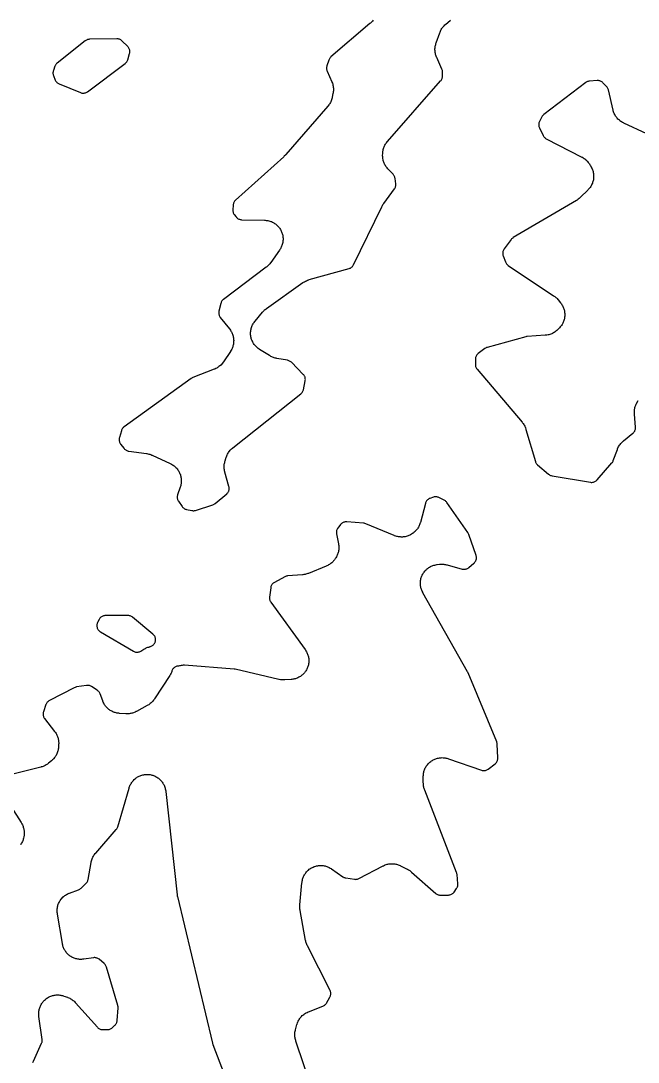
# Model space of a CAD drawing. Header units: millimetres. Extents: x 0 to 194, y 0 to 300.
# Drawn here: x 139.19 to 165.11, y 79.72 to 123.43 of the extents above; entities that cross this region are included whole.
import ezdxf

# ---------------------------------------------------------------- set-up
doc = ezdxf.new("R2010")
doc.units = ezdxf.units.MM
doc.layers.add('CUT', color=7, linetype='CONTINUOUS')

msp = doc.modelspace()

# ---------------------------------------------------------------- linework, layer by layer
at = {"layer": 'CUT'}
for points in [[(153.9803, 123.4544), (153.9531, 123.4198), (153.9314, 123.3949), (153.9009, 123.3631), (153.8689, 123.3328), (153.8525, 123.3181), (152.2152, 121.916), (152.1922, 121.894), (152.1716, 121.8698), (152.1537, 121.8435), (152.1387, 121.8154), (152.1267, 121.7859), (152.0431, 121.5434), (152.0353, 121.5167), (152.0299, 121.4894), (152.0271, 121.4618), (152.0269, 121.4339), (152.0293, 121.4062), (152.0342, 121.3789), (152.0417, 121.3521), (152.0516, 121.3261), (152.2471, 120.8761), (152.2558, 120.8546), (152.272, 120.8112), (152.286, 120.7671), (152.2948, 120.7335), (152.3042, 120.6881), (152.3094, 120.6538), (152.3141, 120.6077), (152.3158, 120.573), (152.3157, 120.5267), (152.3139, 120.4921), (152.309, 120.446), (152.3018, 120.4002), (152.2975, 120.3774), (152.2646, 120.2216), (152.2594, 120.1995), (152.2477, 120.1556), (152.2339, 120.1123), (152.2219, 120.0804), (152.2038, 120.0388), (152.1887, 120.0083), (152.1664, 119.9687), (152.1483, 119.9399), (152.1222, 119.9027), (152.0942, 119.8669), (152.0798, 119.8493), (150.3193, 117.8154), (150.3003, 117.7948), (150.2512, 117.7447), (150.2309, 117.7253), (148.2055, 115.9036), (148.185, 115.8832), (148.1665, 115.861), (148.1502, 115.8371), (148.1364, 115.8118), (148.125, 115.7852), (148.1162, 115.7577), (148.1101, 115.7295), (148.1068, 115.7008), (148.0933, 115.501), (148.0928, 115.4699), (148.0955, 115.4389), (148.1014, 115.4084), (148.1105, 115.3786), (148.1226, 115.35), (148.1375, 115.3227), (148.1553, 115.2972), (148.2291, 115.2017), (148.2484, 115.1792), (148.2697, 115.1587), (148.293, 115.1404), (148.318, 115.1245), (148.3444, 115.1111), (148.372, 115.1004), (148.4006, 115.0925), (148.4297, 115.0875), (148.4593, 115.0853), (149.4235, 115.0622), (149.4456, 115.0611), (149.4896, 115.0579), (149.5334, 115.0525), (149.566, 115.0469), (149.6091, 115.0372), (149.641, 115.0284), (149.6829, 115.0146), (149.7138, 115.0027), (149.7542, 114.9849), (149.7837, 114.97), (149.8222, 114.9483), (149.8501, 114.9306), (149.8862, 114.9052), (149.9123, 114.8848), (149.9458, 114.856), (149.9698, 114.8332), (150.0002, 114.8012), (150.0218, 114.7762), (150.049, 114.7414), (150.0681, 114.7144), (150.0917, 114.6771), (150.108, 114.6483), (150.1279, 114.6089), (150.1413, 114.5786), (150.1573, 114.5375), (150.1676, 114.5061), (150.1794, 114.4635), (150.1867, 114.4312), (150.1943, 114.3877), (150.1983, 114.3549), (150.2016, 114.3109), (150.2024, 114.2778), (150.2014, 114.2336), (150.199, 114.2007), (150.1936, 114.1568), (150.1879, 114.1242), (150.1783, 114.0811), (150.1695, 114.0493), (150.1556, 114.0073), (150.1437, 113.9765), (150.1259, 113.9361), (150.111, 113.9065), (150.0892, 113.8681), (150.0656, 113.8308), (150.0534, 113.8124), (149.6841, 113.2877), (149.6702, 113.2689), (149.6413, 113.2322), (149.6106, 113.1969), (149.5863, 113.1718), (149.552, 113.1399), (149.5162, 113.1099), (149.4979, 113.0953), (147.701, 111.7414), (147.6783, 111.7225), (147.6575, 111.7014), (147.639, 111.6783), (147.6227, 111.6535), (147.6091, 111.6273), (147.598, 111.5998), (147.5897, 111.5714), (147.5112, 111.2417), (147.5057, 111.2121), (147.5031, 111.182), (147.5037, 111.1519), (147.5072, 111.1219), (147.5137, 111.0925), (147.5232, 111.0639), (147.5355, 111.0363), (147.5505, 111.0102), (147.568, 110.9857), (147.9529, 110.5007), (147.966, 110.4833), (147.9915, 110.4478), (148.0152, 110.4111), (148.0316, 110.3828), (148.0516, 110.3441), (148.0652, 110.3143), (148.0814, 110.2738), (148.092, 110.2428), (148.1042, 110.2009), (148.1117, 110.1691), (148.1198, 110.1262), (148.1243, 110.0938), (148.1281, 110.0503), (148.1294, 110.0176), (148.129, 109.9739), (148.1272, 109.9413), (148.1226, 109.8979), (148.1175, 109.8656), (148.1087, 109.8228), (148.1006, 109.7911), (148.0877, 109.7494), (148.0765, 109.7187), (148.0596, 109.6784), (148.0456, 109.6489), (148.0249, 109.6104), (148.0023, 109.5731), (147.9906, 109.5546), (147.6962, 109.1161), (147.6831, 109.0976), (147.656, 109.0613), (147.627, 109.0263), (147.6041, 109.0013), (147.5717, 108.9695), (147.5464, 108.9469), (147.511, 108.9184), (147.4835, 108.8985), (147.4454, 108.8738), (147.416, 108.8567), (147.3757, 108.836), (147.3344, 108.8173), (147.3135, 108.8085), (146.4166, 108.456), (146.3938, 108.4459), (146.3719, 108.434), (146.351, 108.4203), (143.5275, 106.387), (143.5052, 106.3693), (143.4848, 106.3496), (143.4663, 106.3281), (143.4499, 106.3049), (143.4358, 106.2803), (143.424, 106.2545), (143.4148, 106.2276), (143.3304, 105.9387), (143.3237, 105.9108), (143.3197, 105.8825), (143.3184, 105.8538), (143.3198, 105.8252), (143.324, 105.7969), (143.3308, 105.7691), (143.3403, 105.7421), (143.3523, 105.716), (143.3667, 105.6913), (143.3835, 105.668), (143.5339, 105.4786), (143.5528, 105.4569), (143.5738, 105.4372), (143.5965, 105.4195), (143.6208, 105.4042), (143.6465, 105.3912), (143.6733, 105.3807), (143.701, 105.3729), (143.7293, 105.3677), (144.4631, 105.2701), (144.4854, 105.2666), (144.5296, 105.2584), (144.5734, 105.2481), (144.6058, 105.2387), (144.6483, 105.224), (144.69, 105.2072), (144.7107, 105.1983), (145.4651, 104.85), (145.4849, 104.8403), (145.524, 104.8199), (145.562, 104.7976), (145.5896, 104.7795), (145.6252, 104.7536), (145.651, 104.7329), (145.6839, 104.7037), (145.7075, 104.6806), (145.7374, 104.6482), (145.7586, 104.6229), (145.7852, 104.5878), (145.8038, 104.5605), (145.8269, 104.523), (145.8427, 104.494), (145.862, 104.4544), (145.875, 104.424), (145.8903, 104.3827), (145.9002, 104.3512), (145.9114, 104.3086), (145.9182, 104.2763), (145.9251, 104.2328), (145.9287, 104.2), (145.9314, 104.156), (145.9318, 104.123), (145.9301, 104.079), (145.9273, 104.0461), (145.9213, 104.0024), (145.9153, 103.97), (145.9051, 103.9271), (145.8928, 103.8848), (145.8862, 103.8638), (145.7731, 103.5352), (145.7652, 103.5082), (145.7599, 103.4805), (145.7572, 103.4525), (145.7571, 103.4243), (145.7597, 103.3962), (145.7649, 103.3685), (145.7727, 103.3415), (145.7829, 103.3152), (145.7956, 103.2901), (145.8106, 103.2662), (145.9643, 103.0454), (145.9815, 103.0231), (146.0006, 103.0026), (146.0216, 102.9838), (146.0443, 102.9672), (146.0684, 102.9527), (146.0937, 102.9406), (146.1201, 102.9308), (146.1473, 102.9236), (146.3667, 102.8763), (146.3974, 102.8713), (146.4284, 102.8695), (146.4594, 102.871), (146.4902, 102.8756), (146.5202, 102.8834), (147.2502, 103.1137), (147.278, 103.124), (147.3047, 103.137), (147.33, 103.1526), (147.3536, 103.1706), (147.8381, 103.5801), (147.8592, 103.5996), (147.8782, 103.6211), (147.8951, 103.6443), (147.9098, 103.669), (147.922, 103.695), (147.9316, 103.7221), (147.9386, 103.7499), (147.9429, 103.7783), (147.9445, 103.807), (147.9434, 103.8357), (147.9394, 103.8642), (147.9328, 103.8921), (147.7627, 104.4837), (147.7572, 104.5049), (147.7471, 104.5476), (147.7392, 104.5908), (147.7348, 104.6233), (147.7311, 104.6671), (147.7299, 104.6999), (147.7304, 104.7438), (147.7325, 104.7766), (147.7373, 104.8202), (147.7425, 104.8526), (147.7515, 104.8956), (147.7627, 104.938), (147.7688, 104.9591), (147.8163, 105.11), (147.8236, 105.1311), (147.8391, 105.173), (147.8567, 105.214), (147.8714, 105.2441), (147.8929, 105.2832), (147.9105, 105.3117), (147.9358, 105.3484), (147.9562, 105.375), (147.985, 105.4091), (148.0079, 105.4335), (148.04, 105.4646), (148.0735, 105.494), (148.0907, 105.5083), (150.9474, 107.7699), (150.9699, 107.7896), (150.9903, 107.8114), (151.0084, 107.8351), (151.0241, 107.8606), (151.0372, 107.8875), (151.0475, 107.9155), (151.055, 107.9444), (151.133, 108.3222), (151.1375, 108.3514), (151.1392, 108.3808), (151.1379, 108.4103), (151.1338, 108.4395), (151.1268, 108.4681), (151.117, 108.496), (151.1046, 108.5227), (151.0896, 108.5481), (151.0721, 108.5719), (151.0525, 108.5938), (150.5535, 109.0983), (150.5309, 109.1189), (150.5064, 109.1371), (150.48, 109.1527), (150.4523, 109.1656), (150.4233, 109.1756), (150.3935, 109.1825), (149.9348, 109.2653), (149.9139, 109.2696), (149.8724, 109.2792), (149.8314, 109.2907), (149.8011, 109.3007), (149.7613, 109.3161), (149.7321, 109.3289), (149.694, 109.348), (149.6568, 109.3688), (149.6385, 109.3796), (149.2185, 109.6415), (149.1996, 109.6539), (149.1625, 109.6797), (149.1268, 109.7073), (149.1011, 109.7293), (149.0683, 109.7603), (149.045, 109.7848), (149.0155, 109.819), (148.9947, 109.8457), (148.9688, 109.8826), (148.9508, 109.9113), (148.9287, 109.9506), (148.9136, 109.9809), (148.8956, 110.0223), (148.8837, 110.054), (148.8699, 110.0969), (148.8612, 110.1296), (148.8517, 110.1738), (148.8464, 110.2072), (148.8414, 110.252), (148.8394, 110.2858), (148.839, 110.331), (148.8404, 110.3647), (148.8445, 110.4097), (148.8492, 110.4432), (148.8578, 110.4875), (148.8659, 110.5204), (148.8789, 110.5636), (148.8902, 110.5955), (148.9075, 110.6372), (148.922, 110.6677), (148.9433, 110.7075), (148.9608, 110.7365), (148.986, 110.7739), (149.0131, 110.81), (149.0271, 110.8278), (149.3405, 111.2048), (149.3533, 111.2196), (149.3796, 111.2486), (149.4072, 111.2764), (149.4288, 111.2964), (149.4587, 111.3217), (149.4896, 111.3457), (149.5054, 111.3574), (151.0372, 112.4418), (151.0587, 112.456), (151.1023, 112.4833), (151.1474, 112.5081), (151.1822, 112.5246), (151.2299, 112.5441), (151.2786, 112.5607), (151.3032, 112.5684), (152.9771, 113.0362), (153.0039, 113.0451), (153.0297, 113.0564), (153.0543, 113.0701), (153.0776, 113.0861), (153.0992, 113.1042), (153.1191, 113.1242), (153.1369, 113.146), (153.1527, 113.1694), (153.1662, 113.1942), (154.349, 115.6307), (154.3583, 115.6488), (154.3777, 115.6844), (154.3986, 115.7192), (154.4211, 115.753), (154.4328, 115.7696), (154.8779, 116.377), (154.8937, 116.4008), (154.9071, 116.4259), (154.918, 116.4523), (154.9265, 116.4795), (154.9323, 116.5074), (154.9354, 116.5358), (154.9358, 116.5643), (154.9335, 116.5928), (154.9042, 116.819), (154.8995, 116.8461), (154.8923, 116.8725), (154.8827, 116.8982), (154.8708, 116.923), (154.8567, 116.9465), (154.8404, 116.9687), (154.8223, 116.9892), (154.6133, 117.2052), (154.5981, 117.2216), (154.5687, 117.2553), (154.5409, 117.2903), (154.5215, 117.3176), (154.4973, 117.3552), (154.4807, 117.3843), (154.4604, 117.4242), (154.4467, 117.4547), (154.4305, 117.4964), (154.4199, 117.5282), (154.4079, 117.5713), (154.4005, 117.6039), (154.3928, 117.648), (154.3887, 117.6812), (154.3855, 117.7258), (154.3844, 117.7705), (154.3845, 117.7929), (154.386, 117.8504), (154.3871, 117.8727), (154.3905, 117.9171), (154.3961, 117.9613), (154.4019, 117.9942), (154.4118, 118.0376), (154.4209, 118.0698), (154.435, 118.112), (154.4472, 118.1431), (154.4655, 118.1838), (154.4807, 118.2135), (154.5029, 118.2521), (154.521, 118.2802), (154.5469, 118.3164), (154.5746, 118.3513), (154.5889, 118.3685), (156.8192, 120.9109), (156.8374, 120.9337), (156.8532, 120.9582), (156.8666, 120.9842), (156.8774, 121.0113), (156.8856, 121.0393), (156.8909, 121.068), (156.8935, 121.0971), (156.9002, 121.2704), (156.9, 121.2982), (156.8972, 121.3258), (156.8919, 121.3531), (156.8841, 121.3797), (156.8739, 121.4055), (156.6536, 121.8933), (156.6451, 121.9132), (156.6293, 121.9534), (156.6153, 121.9944), (156.6064, 122.0256), (156.5964, 122.0677), (156.5905, 122.0996), (156.5847, 122.1425), (156.5818, 122.1748), (156.5801, 122.218), (156.5804, 122.2504), (156.5829, 122.2936), (156.5863, 122.3259), (156.5929, 122.3687), (156.5994, 122.4004), (156.61, 122.4424), (156.6227, 122.4837), (156.6296, 122.5043), (156.7841, 122.9335), (156.7923, 122.9545), (156.8097, 122.9961), (156.8291, 123.0368), (156.8452, 123.0665), (156.8686, 123.105), (156.8876, 123.1329), (156.9147, 123.1689), (156.9364, 123.1948), (156.967, 123.2279), (156.9992, 123.2594), (157.0158, 123.2748), (157.2296, 123.4638)], [(165.4744, 118.6893), (164.5107, 119.1353), (164.4905, 119.1453), (164.4506, 119.1663), (164.4117, 119.1892), (164.3835, 119.2079), (164.3472, 119.2346), (164.321, 119.256), (164.2875, 119.2862), (164.2636, 119.3101), (164.2333, 119.3435), (164.2119, 119.3696), (164.1851, 119.4059), (164.1664, 119.4341), (164.1434, 119.4729), (164.1277, 119.5028), (164.1086, 119.5437), (164.0959, 119.575), (164.0811, 119.6176), (164.0685, 119.6609), (164.0627, 119.6827), (163.859, 120.5353), (163.8501, 120.5656), (163.838, 120.5947), (163.823, 120.6224), (163.8051, 120.6484), (163.7846, 120.6724), (163.631, 120.8339), (163.6095, 120.8543), (163.5862, 120.8725), (163.5611, 120.8883), (163.5346, 120.9016), (163.507, 120.9122), (163.4784, 120.92), (163.4492, 120.925), (163.4196, 120.927), (163.39, 120.9262), (163.0668, 120.9007), (163.0384, 120.897), (163.0105, 120.8907), (162.9833, 120.8818), (162.9571, 120.8703), (162.9321, 120.8564), (162.9085, 120.8401), (161.1573, 119.5048), (161.137, 119.4878), (161.1182, 119.469), (161.1011, 119.4487), (161.0859, 119.427), (161.0727, 119.404), (160.9696, 119.2044), (160.9568, 119.1763), (160.947, 119.147), (160.9403, 119.1168), (160.9367, 119.0861), (160.9363, 119.0552), (160.9391, 119.0244), (160.945, 118.9941), (160.954, 118.9645), (160.966, 118.936), (161.1181, 118.6217), (161.1312, 118.5975), (161.1466, 118.5745), (161.1639, 118.553), (161.1832, 118.5333), (161.2042, 118.5154), (161.2268, 118.4995), (161.2508, 118.4857), (162.7475, 117.7149), (162.7675, 117.7039), (162.807, 117.681), (162.8453, 117.6561), (162.873, 117.636), (162.9085, 117.6073), (162.934, 117.5845), (162.9665, 117.5523), (162.9896, 117.527), (163.0186, 117.4918), (163.039, 117.4643), (163.0643, 117.4262), (163.0877, 117.387), (163.0988, 117.3671), (163.1464, 117.2769), (163.1563, 117.2571), (163.175, 117.217), (163.1917, 117.176), (163.2027, 117.1447), (163.2153, 117.1023), (163.2232, 117.0701), (163.2316, 117.0266), (163.2362, 116.9938), (163.2403, 116.9497), (163.2417, 116.9166), (163.2414, 116.8723), (163.2396, 116.8392), (163.2349, 116.7952), (163.2299, 116.7624), (163.2209, 116.7191), (163.2126, 116.6869), (163.1995, 116.6447), (163.1881, 116.6135), (163.1708, 116.5728), (163.1564, 116.5429), (163.1353, 116.504), (163.118, 116.4757), (163.0931, 116.4391), (163.0732, 116.4127), (163.0448, 116.3787), (163.0148, 116.3461), (162.9994, 116.3302), (162.6943, 116.0302), (162.6741, 116.0115), (162.6328, 115.9755), (162.5893, 115.9421), (162.5439, 115.9115), (162.5207, 115.8968), (159.8691, 114.3324), (159.8444, 114.3161), (159.8214, 114.2975), (159.8003, 114.2767), (159.7814, 114.2539), (159.4839, 113.8567), (159.467, 113.8317), (159.4528, 113.8051), (159.4413, 113.7772), (159.4326, 113.7483), (159.4269, 113.7186), (159.4242, 113.6886), (159.4246, 113.6584), (159.4279, 113.6284), (159.4343, 113.5989), (159.4436, 113.5702), (159.5419, 113.3117), (159.5543, 113.2834), (159.5696, 113.2566), (159.5876, 113.2315), (159.608, 113.2083), (159.6308, 113.1874), (159.6555, 113.1689), (161.5611, 111.8947), (161.5795, 111.8817), (161.6158, 111.8547), (161.6507, 111.8259), (161.6757, 111.8031), (161.7075, 111.771), (161.7376, 111.7373), (161.7523, 111.7201), (161.8503, 111.5988), (161.8636, 111.5815), (161.8894, 111.5463), (161.9134, 111.5098), (161.9301, 111.4816), (161.9504, 111.443), (161.9643, 111.4134), (161.9808, 111.373), (161.9917, 111.3422), (162.0043, 111.3003), (162.0122, 111.2686), (162.0206, 111.2257), (162.0253, 111.1934), (162.0296, 111.1499), (162.0312, 111.1173), (162.0312, 111.0736), (162.0296, 111.0409), (162.0254, 110.9975), (162.0207, 110.9651), (162.0122, 110.9223), (162.0044, 110.8905), (161.9919, 110.8487), (161.981, 110.8178), (161.9644, 110.7774), (161.9506, 110.7478), (161.9303, 110.7092), (161.9136, 110.681), (161.8896, 110.6445), (161.8703, 110.6181), (161.8429, 110.5841), (161.8139, 110.5516), (161.7989, 110.5356), (161.7418, 110.4775), (161.725, 110.4612), (161.6906, 110.4296), (161.6545, 110.3999), (161.6264, 110.379), (161.5875, 110.3531), (161.5573, 110.3353), (161.5159, 110.3136), (161.4841, 110.299), (161.4406, 110.2817), (161.4075, 110.2704), (161.3625, 110.2578), (161.3283, 110.25), (161.2822, 110.2421), (161.2358, 110.2366), (161.2126, 110.2344), (160.4514, 110.1836), (160.4211, 110.1801), (160.3914, 110.1734), (158.7762, 109.7266), (158.7501, 109.7181), (158.7249, 109.7072), (158.7008, 109.6941), (158.678, 109.6789), (158.4009, 109.4743), (158.3772, 109.4549), (158.3556, 109.4331), (158.3363, 109.4092), (158.3196, 109.3835), (158.3056, 109.3562), (158.2944, 109.3277), (158.2863, 109.2981), (158.2811, 109.2678), (158.2791, 109.2372), (158.2759, 109.0105), (158.2771, 108.9798), (158.2813, 108.9493), (158.2887, 108.9195), (158.2991, 108.8906), (158.3124, 108.8629), (158.3284, 108.8367), (158.347, 108.8122), (160.2362, 106.583), (160.2509, 106.5648), (160.2793, 106.5275), (160.3058, 106.4887), (160.324, 106.4587), (160.3463, 106.4175), (160.3613, 106.3857), (160.3791, 106.3424), (160.3947, 106.2982), (160.4019, 106.2758), (160.7952, 104.938), (160.8048, 104.9104), (160.817, 104.8839), (160.8318, 104.8587), (160.8489, 104.8351), (160.8682, 104.8133), (160.8895, 104.7934), (161.3517, 104.4032), (161.3772, 104.3839), (161.4047, 104.3674), (161.4337, 104.3539), (161.464, 104.3436), (161.4953, 104.3366), (163.1098, 104.0639), (163.1402, 104.0603), (163.1707, 104.0599), (163.2012, 104.0626), (163.2312, 104.0683), (163.2605, 104.0771), (163.2887, 104.0888), (163.3156, 104.1033), (163.3409, 104.1205), (163.3643, 104.1402), (163.3855, 104.1621), (164.0115, 104.8773), (164.0288, 104.899), (164.0441, 104.9223), (164.0571, 104.9469), (164.0678, 104.9725), (164.2365, 105.4377), (164.2454, 105.4603), (164.2644, 105.5049), (164.2858, 105.5485), (164.3035, 105.5802), (164.3295, 105.6213), (164.3505, 105.6509), (164.3808, 105.6889), (164.4049, 105.7161), (164.439, 105.7506), (164.475, 105.7832), (164.4934, 105.7991), (164.8904, 106.1221), (164.9122, 106.1416), (164.9319, 106.1631), (164.9494, 106.1864), (164.9646, 106.2114), (164.9773, 106.2377), (164.9874, 106.2651), (164.9948, 106.2934), (164.9993, 106.3222), (165.0011, 106.3514), (165, 106.3805), (164.9539, 106.9155), (164.9525, 106.9365), (164.9509, 106.9785), (164.9512, 107.0205), (164.9529, 107.052), (164.9572, 107.0938), (164.9618, 107.125), (164.9699, 107.1663), (164.9774, 107.1969), (164.9894, 107.2372), (164.9997, 107.2669), (165.0154, 107.306), (165.0329, 107.3442), (165.042, 107.3631), (165.1129, 107.5009)], [(151.4185, 78.5694), (150.7391, 80.6048), (150.7326, 80.6259), (150.7207, 80.6686), (150.7108, 80.7118), (150.7051, 80.7444), (150.6996, 80.7884), (150.697, 80.8215), (150.6959, 80.8657), (150.6966, 80.8989), (150.6998, 80.9431), (150.7038, 80.976), (150.7113, 81.0197), (150.7209, 81.0629), (150.7263, 81.0844), (150.7856, 81.2999), (150.7924, 81.3222), (150.8071, 81.3664), (150.824, 81.4097), (150.8384, 81.4415), (150.8597, 81.4829), (150.8773, 81.5131), (150.9027, 81.552), (150.9233, 81.5802), (150.9527, 81.6163), (150.9761, 81.6422), (151.0091, 81.6751), (151.035, 81.6984), (151.0712, 81.7277), (151.0994, 81.7482), (151.1384, 81.7736), (151.1686, 81.7911), (151.21, 81.8124), (151.2525, 81.8314), (151.274, 81.8404), (151.8751, 82.0737), (151.9016, 82.0854), (151.9268, 82.0997), (151.9505, 82.1164), (151.9725, 82.1352), (151.9926, 82.1561), (152.0106, 82.1789), (152.0263, 82.2033), (152.1684, 82.4491), (152.182, 82.4756), (152.1929, 82.5034), (152.201, 82.5321), (152.2062, 82.5614), (152.2085, 82.5911), (152.2078, 82.6209), (152.2042, 82.6505), (152.1977, 82.6796), (152.1883, 82.7079), (152.1761, 82.7351), (151.2286, 84.6004), (151.2193, 84.6199), (151.2016, 84.6593), (151.1858, 84.6995), (151.1754, 84.7302), (151.1636, 84.7717), (151.1537, 84.8138), (151.1493, 84.8349), (150.9196, 86.0846), (150.9164, 86.1048), (150.9108, 86.1455), (150.9071, 86.1865), (150.9057, 86.2172), (150.9058, 86.2583), (150.9077, 86.2993), (150.9091, 86.3199), (150.9956, 87.2536), (150.9982, 87.2758), (151.0045, 87.32), (151.013, 87.3639), (151.021, 87.3963), (151.0338, 87.4391), (151.045, 87.4706), (151.0619, 87.5119), (151.0762, 87.5422), (151.0972, 87.5816), (151.1144, 87.6103), (151.1392, 87.6475), (151.1591, 87.6743), (151.1874, 87.7088), (151.2099, 87.7336), (151.2416, 87.7651), (151.2664, 87.7875), (151.301, 87.8157), (151.328, 87.8355), (151.3652, 87.8602), (151.394, 87.8773), (151.4335, 87.8981), (151.4638, 87.9122), (151.5052, 87.929), (151.5367, 87.9401), (151.5796, 87.9527), (151.6121, 87.9606), (151.656, 87.9689), (151.6891, 87.9735), (151.7336, 87.9775), (151.767, 87.9788), (151.8117, 87.9783), (151.8451, 87.9762), (151.8894, 87.9713), (151.9225, 87.966), (151.9661, 87.9567), (151.9985, 87.9481), (152.041, 87.9346), (152.0723, 87.9228), (152.1133, 87.9051), (152.1433, 87.8903), (152.1824, 87.8686), (152.2203, 87.845), (152.2389, 87.8328), (152.7108, 87.5053), (152.7337, 87.4908), (152.7579, 87.4785), (152.783, 87.4685), (152.809, 87.4607), (152.8356, 87.4553), (153.1966, 87.399), (153.2282, 87.3958), (153.2599, 87.3959), (153.2914, 87.3994), (153.3224, 87.4062), (153.3526, 87.4162), (153.3814, 87.4294), (154.399, 87.9596), (154.4181, 87.9689), (154.4566, 87.9868), (154.496, 88.0027), (154.526, 88.0133), (154.5666, 88.0255), (154.5975, 88.0332), (154.6392, 88.0415), (154.6706, 88.0463), (154.7128, 88.0506), (154.7446, 88.0524), (154.7871, 88.0527), (154.8189, 88.0515), (154.8612, 88.0479), (154.8927, 88.0436), (154.9345, 88.036), (154.9655, 88.0288), (155.0063, 88.0173), (155.0365, 88.0072), (155.0761, 87.9919), (155.1149, 87.9747), (155.1341, 87.9656), (155.4149, 87.8252), (155.4321, 87.8161), (155.4661, 87.7972), (155.4993, 87.7769), (155.5235, 87.7606), (155.5547, 87.7374), (155.585, 87.713), (155.5998, 87.7004), (156.6152, 86.8038), (156.6371, 86.7862), (156.6607, 86.7707), (156.6855, 86.7575), (156.7115, 86.7466), (156.7384, 86.7383), (156.766, 86.7325), (156.794, 86.7293), (156.8221, 86.7288), (157.1496, 86.738), (157.1803, 86.7404), (157.2106, 86.746), (157.2402, 86.7546), (157.2687, 86.7663), (157.2959, 86.7808), (157.3215, 86.798), (157.3451, 86.8178), (157.3666, 86.8399), (157.3858, 86.8641), (157.4873, 87.007), (157.5036, 87.0325), (157.5172, 87.0595), (157.528, 87.0878), (157.5359, 87.117), (157.5408, 87.1468), (157.5427, 87.177), (157.5416, 87.2073), (157.5067, 87.6007), (157.5029, 87.6285), (157.4965, 87.6558), (157.4876, 87.6824), (156.1484, 91.1443), (156.1414, 91.1635), (156.1285, 91.2022), (156.1172, 91.2415), (156.1102, 91.2712), (156.1026, 91.3114), (156.0982, 91.3416), (156.0943, 91.3823), (156.0922, 91.4231), (156.0916, 91.4435), (156.0901, 91.7003), (156.0905, 91.7229), (156.0925, 91.7681), (156.0968, 91.8131), (156.1017, 91.8466), (156.1104, 91.891), (156.1187, 91.9238), (156.1318, 91.9671), (156.1433, 91.9989), (156.1608, 92.0406), (156.1754, 92.0712), (156.1969, 92.1109), (156.2145, 92.1399), (156.24, 92.1772), (156.2604, 92.2042), (156.2894, 92.2389), (156.3125, 92.2637), (156.3449, 92.2953), (156.3703, 92.3177), (156.4057, 92.3458), (156.4332, 92.3655), (156.4712, 92.39), (156.5006, 92.4068), (156.5409, 92.4274), (156.5718, 92.4412), (156.6139, 92.4575), (156.6461, 92.4682), (156.6897, 92.4803), (156.7227, 92.4876), (156.7673, 92.4953), (156.8009, 92.4993), (156.846, 92.5024), (156.8799, 92.503), (156.9251, 92.5016), (156.9588, 92.4988), (157.0036, 92.4928), (157.0369, 92.4867), (157.0809, 92.4763), (157.1243, 92.4636), (157.1459, 92.4568), (158.5317, 91.9769), (158.5599, 91.9687), (158.5888, 91.9632), (158.6181, 91.9606), (158.6475, 91.9609), (158.6767, 91.9641), (158.7055, 91.9701), (158.7335, 91.9789), (158.7606, 91.9904), (158.7864, 92.0045), (158.8107, 92.021), (159.1011, 92.2404), (159.1233, 92.259), (159.1437, 92.2797), (159.162, 92.3022), (159.178, 92.3264), (159.1916, 92.352), (159.2027, 92.3788), (159.2112, 92.4066), (159.2169, 92.4351), (159.2198, 92.4639), (159.2199, 92.4929), (159.1948, 93.0666), (159.1925, 93.0927), (159.1879, 93.1185), (159.1812, 93.1438), (159.1722, 93.1685), (157.9732, 96.0578), (157.9658, 96.0743), (157.9549, 96.0966), (157.9465, 96.1126), (156.0745, 99.4274), (156.064, 99.447), (156.0442, 99.4866), (156.0263, 99.5273), (156.0143, 99.5583), (156.0005, 99.6005), (155.9917, 99.6326), (155.9821, 99.6759), (155.9766, 99.7087), (155.9713, 99.7527), (155.969, 99.7859), (155.968, 99.8303), (155.969, 99.8635), (155.9725, 99.9078), (155.9767, 99.9407), (155.9845, 99.9844), (155.9919, 100.0168), (156.004, 100.0596), (156.0146, 100.0911), (156.0308, 100.1324), (156.0445, 100.1627), (156.0647, 100.2022), (156.0813, 100.231), (156.1053, 100.2684), (156.1247, 100.2954), (156.1522, 100.3302), (156.1742, 100.3552), (156.205, 100.3871), (156.2293, 100.4098), (156.2631, 100.4385), (156.2895, 100.4587), (156.3261, 100.484), (156.3543, 100.5015), (156.3931, 100.523), (156.423, 100.5377), (156.4637, 100.5552), (156.4949, 100.5669), (156.5372, 100.5803), (156.5693, 100.5889), (156.6127, 100.5981), (156.6565, 100.6052), (156.6785, 100.6082), (156.7736, 100.6188), (156.7949, 100.6206), (156.8373, 100.6234), (156.8799, 100.6241), (156.9118, 100.6231), (156.9543, 100.6197), (156.9859, 100.6157), (157.0278, 100.6084), (157.0694, 100.5991), (157.0901, 100.5939), (157.724, 100.4201), (157.7524, 100.4137), (157.7812, 100.4102), (157.8103, 100.4095), (157.8393, 100.4115), (157.868, 100.4164), (157.896, 100.4241), (157.9232, 100.4344), (157.9493, 100.4473), (157.974, 100.4626), (157.9971, 100.4803), (158.2154, 100.665), (158.2373, 100.6855), (158.257, 100.708), (158.2743, 100.7323), (158.2892, 100.7583), (158.3014, 100.7856), (158.3108, 100.814), (158.3173, 100.8432), (158.3209, 100.8729), (158.3215, 100.9028), (158.3192, 100.9326), (158.3139, 100.962), (158.3056, 100.9908), (158.0041, 101.876), (157.9937, 101.9023), (157.9809, 101.9275), (157.9658, 101.9513), (157.0801, 103.2158), (157.0616, 103.2396), (157.0408, 103.2614), (157.018, 103.281), (156.9933, 103.2982), (156.967, 103.3128), (156.7451, 103.4222), (156.7179, 103.434), (156.6896, 103.443), (156.6606, 103.4492), (156.6312, 103.4525), (156.6015, 103.4529), (156.572, 103.4504), (156.5428, 103.445), (156.5144, 103.4367), (156.3694, 103.3865), (156.342, 103.3755), (156.3159, 103.3619), (156.2913, 103.3458), (156.2683, 103.3274), (156.2473, 103.3068), (156.2283, 103.2842), (156.2117, 103.2599), (156.1976, 103.234), (156.186, 103.2069), (156.1772, 103.1788), (155.9688, 102.3812), (155.9627, 102.36), (155.9495, 102.318), (155.9342, 102.2767), (155.9213, 102.2464), (155.9021, 102.2068), (155.8863, 102.1778), (155.8633, 102.1403), (155.8448, 102.113), (155.8182, 102.0779), (155.7971, 102.0526), (155.7672, 102.0202), (155.7437, 101.9971), (155.7108, 101.9678), (155.6766, 101.9402), (155.6591, 101.9268), (155.6524, 101.9219), (155.6335, 101.9088), (155.5949, 101.8836), (155.5551, 101.8604), (155.5245, 101.8446), (155.4825, 101.8256), (155.4504, 101.813), (155.4067, 101.7984), (155.3735, 101.7891), (155.3285, 101.7791), (155.2945, 101.7732), (155.2488, 101.7678), (155.2144, 101.7655), (155.1683, 101.7648), (155.1338, 101.766), (155.088, 101.77), (155.0538, 101.7748), (155.0086, 101.7835), (154.975, 101.7917), (154.9309, 101.8049), (154.8876, 101.8204), (154.8661, 101.8287), (153.6729, 102.3249), (153.6429, 102.3356), (153.612, 102.343), (153.5804, 102.3471), (152.8758, 102.4006), (152.8462, 102.4014), (152.8167, 102.3992), (152.7875, 102.3942), (152.759, 102.3863), (152.7313, 102.3756), (152.7049, 102.3623), (152.6799, 102.3464), (152.6566, 102.3282), (152.6352, 102.3077), (152.6159, 102.2852), (152.5034, 102.14), (152.4871, 102.1168), (152.4731, 102.0921), (152.4615, 102.0662), (152.4523, 102.0394), (152.4457, 102.0118), (152.4418, 101.9837), (152.4406, 101.9554), (152.442, 101.927), (152.4461, 101.899), (152.5277, 101.4791), (152.5313, 101.4577), (152.5376, 101.4149), (152.5417, 101.3718), (152.5432, 101.3393), (152.5432, 101.296), (152.5416, 101.2636), (152.5375, 101.2205), (152.5328, 101.1884), (152.5245, 101.1459), (152.5167, 101.1144), (152.5043, 101.0729), (152.4936, 101.0423), (152.4773, 101.0021), (152.4636, 100.9727), (152.4436, 100.9343), (152.4217, 100.897), (152.4103, 100.8786), (152.3955, 100.8559), (152.3826, 100.8371), (152.3558, 100.8003), (152.3271, 100.7649), (152.3043, 100.7394), (152.2723, 100.7071), (152.247, 100.6841), (152.2118, 100.6551), (152.1844, 100.6348), (152.1465, 100.6096), (152.1171, 100.5921), (152.0768, 100.5708), (152.0355, 100.5516), (152.0146, 100.5426), (151.2664, 100.2398), (151.2451, 100.2318), (151.2022, 100.217), (151.1587, 100.2043), (151.1256, 100.1964), (151.0809, 100.1882), (151.036, 100.1822), (151.0134, 100.1798), (150.3909, 100.1288), (150.3601, 100.1247), (150.3298, 100.1174), (150.3005, 100.107), (150.2724, 100.0936), (149.8383, 99.8583), (149.8137, 99.8434), (149.7906, 99.8262), (149.7693, 99.8069), (149.75, 99.7856), (149.7327, 99.7626), (149.7178, 99.7381), (149.7053, 99.7122), (149.6953, 99.6852), (149.6879, 99.6574), (149.6832, 99.6291), (149.638, 99.239), (149.6361, 99.2113), (149.6368, 99.1835), (149.64, 99.1559), (149.6458, 99.1288), (149.654, 99.1022), (149.6647, 99.0766), (149.6777, 99.052), (149.6929, 99.0288), (151.1288, 97.0416), (151.1411, 97.0237), (151.1648, 96.9873), (151.1867, 96.9498), (151.2018, 96.921), (151.22, 96.8816), (151.2322, 96.8515), (151.2465, 96.8105), (151.2557, 96.7793), (151.266, 96.7371), (151.2722, 96.7052), (151.2784, 96.6622), (151.2815, 96.6298), (151.2835, 96.5865), (151.2835, 96.554), (151.2813, 96.5106), (151.2781, 96.4782), (151.2718, 96.4353), (151.2655, 96.4034), (151.255, 96.3612), (151.2457, 96.3301), (151.2312, 96.2892), (151.2189, 96.2591), (151.2006, 96.2197), (151.1855, 96.1909), (151.1634, 96.1535), (151.1456, 96.1263), (151.12, 96.0912), (151.0997, 96.0659), (151.0708, 96.0334), (151.0481, 96.0102), (151.0163, 95.9806), (150.9914, 95.9596), (150.9569, 95.9333), (150.9302, 95.9148), (150.8933, 95.8919), (150.8649, 95.8761), (150.8259, 95.8569), (150.7961, 95.8439), (150.7555, 95.8285), (150.7246, 95.8185), (150.6827, 95.807), (150.651, 95.8), (150.6082, 95.7927), (150.5651, 95.7875), (150.5435, 95.7853), (150.2832, 95.7663), (150.2604, 95.7652), (150.2147, 95.7642), (150.1691, 95.7655), (150.135, 95.7682), (150.0898, 95.7741), (150.0449, 95.7823), (150.0225, 95.787), (148.1969, 96.2175), (148.1743, 96.2219), (148.1514, 96.2246), (146.0693, 96.3872), (146.0363, 96.388), (146.0034, 96.3851), (145.9711, 96.3787), (145.9279, 96.3675), (145.8854, 96.3588), (145.853, 96.3538), (145.8095, 96.3493), (145.8058, 96.3491), (145.7764, 96.346), (145.7475, 96.34), (145.7194, 96.3313), (145.6922, 96.3198), (145.6663, 96.3056), (145.6419, 96.2891), (145.6192, 96.2702), (145.5985, 96.2491), (145.58, 96.2261), (145.5638, 96.2015), (145.5502, 96.1753), (145.5391, 96.1479), (145.5303, 96.1225), (145.5141, 96.0822), (145.5005, 96.0526), (145.4804, 96.014), (145.4585, 95.9765), (145.4471, 95.9579), (144.8056, 94.97), (144.7929, 94.9514), (144.7666, 94.915), (144.7385, 94.88), (144.7161, 94.8548), (144.6846, 94.8227), (144.6599, 94.7998), (144.6254, 94.7711), (144.5984, 94.7508), (144.5612, 94.7256), (144.5228, 94.7023), (144.5033, 94.6911), (144.0444, 94.4434), (144.0258, 94.4339), (143.9883, 94.4158), (143.9499, 94.3995), (143.9206, 94.3886), (143.8809, 94.3759), (143.8507, 94.3678), (143.81, 94.3588), (143.7792, 94.3535), (143.7379, 94.3483), (143.7067, 94.3459), (143.665, 94.3446), (143.6234, 94.3452), (143.6025, 94.346), (143.3355, 94.3623), (143.3138, 94.3642), (143.2707, 94.3689), (143.2279, 94.3757), (143.196, 94.3824), (143.154, 94.3933), (143.123, 94.403), (143.0823, 94.4179), (143.0523, 94.4305), (143.0132, 94.4493), (142.9846, 94.4647), (142.9474, 94.4872), (142.9204, 94.5053), (142.8856, 94.5312), (142.8605, 94.5519), (142.8284, 94.581), (142.8054, 94.604), (142.7762, 94.6361), (142.7555, 94.6612), (142.7296, 94.696), (142.7114, 94.7229), (142.6889, 94.76), (142.6734, 94.7886), (142.6546, 94.8277), (142.6377, 94.8677), (142.6297, 94.8879), (142.5214, 95.1831), (142.5107, 95.2085), (142.4977, 95.2329), (142.4826, 95.2559), (142.4654, 95.2774), (142.4463, 95.2973), (142.4255, 95.3153), (142.4031, 95.3314), (142.1623, 95.4877), (142.1355, 95.5032), (142.1073, 95.5158), (142.078, 95.5255), (142.0478, 95.5321), (142.0171, 95.5355), (141.9862, 95.5358), (141.9554, 95.5329), (141.5339, 95.4711), (141.5013, 95.4645), (141.4695, 95.4542), (141.4391, 95.4405), (140.3951, 94.8979), (140.3704, 94.8835), (140.3471, 94.8669), (140.3256, 94.8481), (140.3059, 94.8273), (140.2883, 94.8047), (140.273, 94.7806), (140.26, 94.7551), (140.2495, 94.7285), (140.1455, 94.4236), (140.1373, 94.3951), (140.132, 94.3659), (140.1296, 94.3363), (140.1301, 94.3066), (140.1336, 94.2772), (140.1399, 94.2482), (140.1491, 94.22), (140.161, 94.1928), (140.1756, 94.1669), (140.1926, 94.1426), (140.612, 93.6033), (140.6244, 93.5865), (140.6485, 93.5525), (140.6709, 93.5173), (140.6865, 93.4902), (140.7056, 93.4531), (140.7186, 93.4247), (140.7342, 93.3859), (140.7445, 93.3564), (140.7565, 93.3164), (140.764, 93.2861), (140.7722, 93.2452), (140.7769, 93.2143), (140.7812, 93.1728), (140.783, 93.1415), (140.7835, 93.0998), (140.782, 93.0581), (140.7808, 93.0373), (140.7721, 92.9304), (140.7697, 92.9079), (140.7638, 92.8633), (140.7557, 92.8189), (140.7479, 92.786), (140.7354, 92.7427), (140.7244, 92.7108), (140.7076, 92.669), (140.6934, 92.6383), (140.6725, 92.5984), (140.6554, 92.5693), (140.6305, 92.5316), (140.6106, 92.5044), (140.5821, 92.4694), (140.5595, 92.4443), (140.5277, 92.4123), (140.4944, 92.382), (140.4773, 92.3673), (140.3618, 92.2725), (140.346, 92.2601), (140.3139, 92.236), (140.2808, 92.2134), (140.2552, 92.1976), (140.2201, 92.178), (140.1932, 92.1646), (140.1566, 92.1482), (140.1286, 92.1372), (140.0906, 92.1242), (140.0521, 92.1129), (140.0327, 92.1076), (138.796, 91.8033)], [(139.7009, 79.7021), (139.7179, 79.7454), (139.727, 79.7669), (140.0658, 80.5139), (140.0762, 80.5401), (140.0841, 80.5672), (140.0895, 80.5949), (140.0922, 80.6229), (140.0923, 80.6511), (140.0897, 80.6792), (139.9562, 81.638), (139.9537, 81.6598), (139.9498, 81.7035), (139.948, 81.7473), (139.9482, 81.7801), (139.9507, 81.8239), (139.9542, 81.8565), (139.9609, 81.8998), (139.9675, 81.932), (139.9784, 81.9745), (139.9881, 82.0058), (140.0031, 82.047), (140.0159, 82.0773), (140.0348, 82.1168), (140.0504, 82.1457), (140.0731, 82.1833), (140.0914, 82.2105), (140.1177, 82.2456), (140.1386, 82.2709), (140.1681, 82.3034), (140.1914, 82.3265), (140.2239, 82.3559), (140.2493, 82.3767), (140.2846, 82.4028), (140.3119, 82.421), (140.3495, 82.4435), (140.3785, 82.459), (140.4181, 82.4777), (140.4484, 82.4903), (140.4897, 82.5051), (140.5211, 82.5147), (140.5636, 82.5254), (140.5958, 82.5319), (140.6392, 82.5384), (140.6718, 82.5417), (140.7156, 82.544), (140.7484, 82.5441), (140.7922, 82.5421), (140.8249, 82.539), (140.8683, 82.5328), (140.9006, 82.5265), (140.9431, 82.5161), (140.9851, 82.5036), (141.006, 82.4969), (141.1478, 82.447), (141.1691, 82.4389), (141.2112, 82.4217), (141.2525, 82.4023), (141.2826, 82.3863), (141.3216, 82.3629), (141.35, 82.3438), (141.3865, 82.3166), (141.4127, 82.2948), (141.4463, 82.264), (141.4782, 82.2315), (141.4937, 82.2149), (142.4064, 81.1881), (142.426, 81.168), (142.4475, 81.1498), (142.4705, 81.1336), (142.495, 81.1198), (142.5207, 81.1082), (142.5473, 81.0992), (142.5747, 81.0926), (142.6025, 81.0887), (142.6306, 81.0874), (142.8258, 81.0874), (142.8538, 81.0887), (142.8816, 81.0926), (142.9089, 81.0991), (142.9355, 81.1082), (142.9611, 81.1196), (142.9856, 81.1335), (143.0086, 81.1495), (143.03, 81.1677), (143.1441, 81.2737), (143.1639, 81.2939), (143.1817, 81.3159), (143.1973, 81.3395), (143.2107, 81.3644), (143.2216, 81.3904), (143.2301, 81.4174), (143.2359, 81.4451), (143.2392, 81.4732), (143.2748, 81.999), (143.2755, 82.0254), (143.2738, 82.0518), (143.2697, 82.0779), (143.2634, 82.1036), (142.7917, 83.7131), (142.7818, 83.7413), (142.7693, 83.7684), (142.7541, 83.7941), (142.7364, 83.8181), (142.7164, 83.8403), (142.6943, 83.8604), (142.4758, 84.0401), (142.4534, 84.0568), (142.4296, 84.0714), (142.4045, 84.0837), (142.3784, 84.0936), (142.3514, 84.101), (142.3239, 84.1059), (142.2961, 84.1082), (142.2681, 84.1079), (142.2404, 84.105), (141.8441, 84.045), (141.8224, 84.0423), (141.7789, 84.0378), (141.7353, 84.0355), (141.7026, 84.0354), (141.6589, 84.0373), (141.6263, 84.0403), (141.583, 84.0465), (141.5509, 84.0527), (141.5084, 84.063), (141.477, 84.0723), (141.4357, 84.0867), (141.4054, 84.0989), (141.3657, 84.1173), (141.3367, 84.1324), (141.299, 84.1545), (141.2716, 84.1724), (141.2362, 84.1981), (141.2106, 84.2185), (141.1779, 84.2475), (141.1545, 84.2704), (141.1247, 84.3024), (141.1036, 84.3274), (141.0771, 84.3621), (141.0585, 84.3891), (141.0355, 84.4262), (141.0196, 84.4549), (141.0003, 84.4941), (140.9872, 84.5241), (140.9718, 84.565), (140.9618, 84.5961), (140.9504, 84.6383), (140.9411, 84.681), (140.9369, 84.7025), (140.7298, 85.9371), (140.7267, 85.9591), (140.7215, 86.0033), (140.7185, 86.0476), (140.7179, 86.0809), (140.7193, 86.1254), (140.722, 86.1586), (140.7278, 86.2027), (140.7337, 86.2354), (140.7438, 86.2787), (140.753, 86.3108), (140.7673, 86.3529), (140.7796, 86.3838), (140.798, 86.4243), (140.8133, 86.4539), (140.8356, 86.4924), (140.8537, 86.5203), (140.8797, 86.5564), (140.9005, 86.5824), (140.93, 86.6157), (140.9532, 86.6396), (140.9858, 86.6698), (141.0113, 86.6912), (141.0467, 86.7181), (141.0742, 86.7369), (141.1121, 86.7602), (141.1413, 86.7762), (141.1813, 86.7956), (141.2222, 86.813), (141.2429, 86.8212), (141.6186, 86.9596), (141.648, 86.9722), (141.6758, 86.9879), (141.7018, 87.0064), (141.7257, 87.0276), (141.9331, 87.2323), (141.9538, 87.255), (141.972, 87.2796), (141.9877, 87.306), (142.0006, 87.3338), (142.0106, 87.3628), (142.0175, 87.3927), (142.1449, 88.1012), (142.1499, 88.125), (142.161, 88.1722), (142.1747, 88.2188), (142.1869, 88.2531), (142.2055, 88.2979), (142.2212, 88.3307), (142.2446, 88.3732), (142.2638, 88.4041), (142.2916, 88.4439), (142.3215, 88.4821), (142.3369, 88.5009), (143.1988, 89.488), (143.2188, 89.5135), (143.2359, 89.5411), (143.2499, 89.5704), (143.2607, 89.601), (143.7356, 91.2239), (143.7424, 91.245), (143.7568, 91.2866), (143.7733, 91.3276), (143.7871, 91.3576), (143.8076, 91.3967), (143.8243, 91.4253), (143.8484, 91.4622), (143.8678, 91.4889), (143.8955, 91.5233), (143.9174, 91.548), (143.9483, 91.5796), (143.9726, 91.602), (144.0064, 91.6303), (144.0328, 91.6503), (144.0692, 91.6752), (144.0974, 91.6925), (144.1361, 91.7137), (144.1659, 91.7281), (144.2064, 91.7454), (144.2375, 91.7569), (144.2796, 91.7701), (144.3115, 91.7785), (144.3547, 91.7876), (144.3874, 91.7927), (144.4312, 91.7975), (144.4643, 91.7995), (144.5084, 91.8), (144.5414, 91.7987), (144.5854, 91.7948), (144.6181, 91.7903), (144.6615, 91.7822), (144.6936, 91.7745), (144.736, 91.7621), (144.7673, 91.7513), (144.8082, 91.7348), (144.8382, 91.721), (144.8774, 91.7006), (144.9059, 91.684), (144.9429, 91.6598), (144.9696, 91.6404), (145.004, 91.6128), (145.0288, 91.5909), (145.0603, 91.56), (145.0828, 91.5358), (145.1112, 91.502), (145.1311, 91.4756), (145.1561, 91.4392), (145.1734, 91.411), (145.1946, 91.3723), (145.2091, 91.3426), (145.2264, 91.302), (145.2379, 91.271), (145.2512, 91.2289), (145.2595, 91.197), (145.2686, 91.1538), (145.2756, 91.1102), (145.2785, 91.0883), (145.7563, 86.7386), (145.7589, 86.72), (145.7633, 86.6946), (145.7671, 86.6762), (147.238, 80.524), (147.2432, 80.5053), (147.251, 80.4798), (147.2573, 80.4615), (149.2273, 75.2942)], [(138.461, 90.9488), (139.2083, 89.7768), (139.219, 89.759), (139.2397, 89.7231), (139.2587, 89.6861), (139.2717, 89.6578), (139.2872, 89.6193), (139.2975, 89.59), (139.3094, 89.5502), (139.3169, 89.52), (139.3251, 89.4793), (139.3298, 89.4485), (139.3342, 89.4073), (139.3361, 89.3762), (139.3366, 89.3347), (139.3356, 89.3036), (139.3324, 89.2622), (139.3272, 89.221), (139.3241, 89.2005), (139.3233, 89.1956), (139.319, 89.1739), (139.3093, 89.1307), (139.2975, 89.088), (139.2871, 89.0564), (139.2712, 89.0151), (139.2577, 88.9847), (139.2378, 88.9452), (139.2214, 88.9163), (139.1977, 88.8789), (139.1786, 88.8517)]]:
    msp.add_lwpolyline(points, dxfattribs=at)
for points in [[(140.543, 121.2227), (140.547, 121.1915), (140.5543, 121.1609), (140.5647, 121.1312), (140.6404, 120.9473), (140.6531, 120.9204), (140.6684, 120.8948), (140.6862, 120.8709), (140.7063, 120.8488), (140.7284, 120.8289), (140.7525, 120.8112), (140.7781, 120.7961), (140.8052, 120.7835), (141.7021, 120.4201), (141.7313, 120.41), (141.7613, 120.403), (141.792, 120.399), (141.8229, 120.3983), (141.8537, 120.4007), (141.884, 120.4063), (141.9137, 120.415), (141.9423, 120.4266), (141.9695, 120.4412), (141.9951, 120.4585), (143.5732, 121.646), (143.5975, 121.6664), (143.6195, 121.6893), (143.639, 121.7144), (143.6557, 121.7414), (143.6695, 121.77), (143.6802, 121.7999), (143.7568, 122.0562), (143.7638, 122.0847), (143.768, 122.1138), (143.7693, 122.1432), (143.7678, 122.1726), (143.7634, 122.2017), (143.7561, 122.2302), (143.7461, 122.2578), (143.7334, 122.2844), (143.7182, 122.3096), (143.7006, 122.3331), (143.6808, 122.3549), (143.4403, 122.5938), (143.418, 122.6139), (143.3937, 122.6316), (143.3678, 122.6469), (143.3404, 122.6595), (143.312, 122.6692), (143.2827, 122.6761), (143.2529, 122.68), (143.2228, 122.6809), (142.0804, 122.6576), (142.0526, 122.6558), (142.0251, 122.6514), (141.9982, 122.6444), (141.972, 122.635), (141.9468, 122.6232), (141.9228, 122.6091), (141.9002, 122.5929), (140.7191, 121.6574), (140.6981, 121.6391), (140.6789, 121.6189), (140.6616, 121.5971), (140.6464, 121.5737), (140.6335, 121.5491), (140.6229, 121.5233), (140.5596, 121.3465), (140.5506, 121.3164), (140.5448, 121.2855), (140.5422, 121.2541)], [(142.386, 98.0639), (142.3856, 98.0339), (142.3882, 98.0039), (142.3938, 97.9743), (142.4024, 97.9455), (142.4138, 97.9176), (142.4279, 97.8911), (142.4446, 97.8661), (142.4638, 97.8428), (142.4851, 97.8217), (142.5085, 97.8027), (142.5337, 97.7862), (143.9241, 96.9712), (143.9505, 96.9575), (143.978, 96.9464), (144.0066, 96.9381), (144.0358, 96.9327), (144.0655, 96.9302), (144.0952, 96.9306), (144.1247, 96.934), (144.1538, 96.9403), (144.1821, 96.9495), (144.2093, 96.9614), (144.2353, 96.9759), (144.3648, 97.0572), (144.3835, 97.0683), (144.4214, 97.0896), (144.4603, 97.109), (144.4901, 97.1222), (144.5307, 97.1378), (144.5616, 97.148), (144.6035, 97.1596), (144.6157, 97.1624), (144.6437, 97.1701), (144.6708, 97.1805), (144.6967, 97.1935), (144.7213, 97.2089), (144.7443, 97.2267), (144.7654, 97.2465), (144.7845, 97.2684), (144.8015, 97.2919), (144.816, 97.317), (144.8281, 97.3434), (144.8376, 97.3708), (144.8444, 97.399), (144.8484, 97.4277), (144.8497, 97.4567), (144.8481, 97.4857), (144.8437, 97.5144), (144.8366, 97.5425), (144.8268, 97.5698), (144.8144, 97.5961), (144.7996, 97.621), (144.7824, 97.6444), (144.763, 97.6659), (144.7416, 97.6856), (143.8851, 98.3986), (143.8613, 98.4165), (143.836, 98.4319), (143.8092, 98.4447), (143.7813, 98.4548), (143.7525, 98.4621), (143.7231, 98.4666), (143.6935, 98.4681), (142.748, 98.4693), (142.7178, 98.4678), (142.688, 98.4633), (142.6587, 98.4558), (142.6304, 98.4454), (142.6032, 98.4322), (142.5775, 98.4164), (142.5535, 98.398), (142.5315, 98.3774), (142.5117, 98.3546), (142.4942, 98.3299), (142.4794, 98.3036), (142.4171, 98.1794), (142.405, 98.1518), (142.3957, 98.1232), (142.3894, 98.0938)]]:
    msp.add_lwpolyline(points, close=True, dxfattribs=at)

doc.saveas('drawing.dxf')
